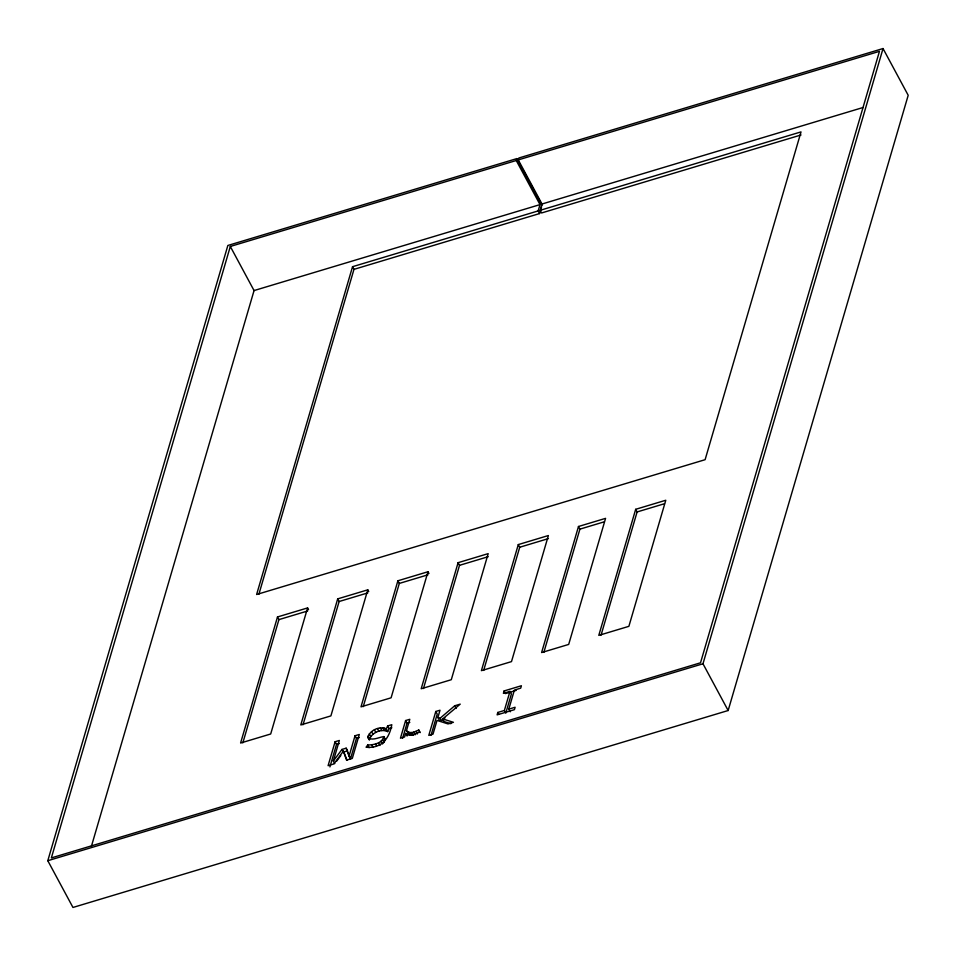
<?xml version="1.0" encoding="UTF-8"?>
<svg xmlns="http://www.w3.org/2000/svg" width="956" height="956" viewBox="0 0 956 956"><rect width="100%" height="100%" fill="white"/><g stroke="black" fill="none" stroke-linecap="round" stroke-linejoin="round"><path stroke-width="1.43" d="M369.207 739.789L367.952 737.136C369.793 730.205 379.831 725.7 386.284 728.95L387.706 731.603L389.056 728.603L391.841 727.755M387.706 731.603C381.253 728.353 371.215 732.846 369.375 739.777L367.952 737.136M801.032 134.975L541.586 212.961L540.164 210.308L542.016 204.01L518.26 159.903L518.821 158.015L883.033 48.541L908.2 95.289L728.149 710.523L72.967 907.459L47.8 860.711L227.851 245.477L516.814 158.612L541.98 205.361M516.814 158.612L516.252 160.512L230.312 246.457L51.361 857.914L700.521 662.795L879.46 51.337L518.26 159.903M91.453 846.168L254.057 290.564L230.312 246.457M516.252 160.512L540.009 204.608L538.156 210.918L352.537 266.7L256.614 594.501L705.11 459.693L801.032 131.892L540.164 210.308M258.873 594.285L353.971 269.353L352.537 266.7M277.491 616.967L240.589 743.039L270.691 733.993L307.593 607.92L277.491 616.967L278.913 619.619L242.86 742.824M337.695 598.874L300.793 724.947L330.895 715.901L367.785 589.828L337.695 598.874L339.117 601.515L303.052 724.732M334.767 763.629L333.345 760.988L339.356 740.458L335.09 741.748L328.087 765.684L333.835 763.952L343.395 751.129L347.076 760.199M329.916 766.915L336.512 744.389L335.09 741.748M397.887 580.782L360.998 706.854L391.1 697.808L427.989 571.736L397.887 580.782L399.309 583.423L363.256 706.639M355.035 735.75L356.469 738.39L350.458 758.921L349.036 756.268L355.035 735.75L359.301 734.471L352.298 758.407L346.55 760.128L343.395 751.129M386.284 728.95L387.634 725.951L391.817 724.696C389.271 738.522 381.54 748.715 366.052 747.257L367.713 745.023C373.784 744.927 382.077 743.445 383.858 736.586C378.911 737.243 372.96 740.757 368.263 738.02M380.918 741.354L382.34 743.995L384.025 742.203L385.28 739.227L383.858 736.586M353.971 269.353L539.578 213.558L541.586 206.735M405.607 720.549L400.445 738.223L404.627 736.968L405.667 733.383C409.515 737.518 415.609 733.897 419.696 731.997L418.74 729.966C415.167 731.926 409.813 734.339 406.455 730.719L409.801 719.294L405.607 720.549L407.041 723.19L402.655 738.152M458.091 562.69L421.19 688.762L451.292 679.716L488.193 553.632L458.091 562.69L459.513 565.331L423.46 688.535M435.793 711.479L428.79 735.403L433.008 734.148L437.023 720.418L448.041 723.919L453.419 722.294L442.7 718.924L460.23 704.13L454.698 705.791L440.19 718.171L437.872 717.502L440.011 710.212L435.793 711.479L437.227 714.12L431.036 735.236M518.295 544.585L481.394 670.658L511.496 661.612L548.385 535.539L518.295 544.585L519.717 547.238L483.652 670.443M508.807 709.149L514.388 690.065L520.709 688.165L521.414 685.739L504.111 690.937L503.394 693.363L509.966 691.391L504.374 710.475L497.813 712.447L497.108 714.873L514.412 709.675L515.117 707.249L508.807 709.149L510.229 711.79M578.488 526.493L541.598 652.566L568.689 644.428L605.578 518.355L578.488 526.493L579.91 529.134L543.856 652.351M635.68 509.309L598.791 635.382L628.881 626.335L665.782 500.251L635.68 509.309L637.102 511.95L601.049 635.154M728.149 710.523L702.983 663.775L883.033 48.541M333.345 760.988L341.973 749.432L346.156 748.178L347.578 750.83L343.395 752.085L341.973 749.432M336.5 761.323L340.814 755.551M437.872 717.502L439.306 720.143L441.612 720.812L444.97 717.956M254.057 290.564L540.009 204.608M542.016 204.01L863.232 107.454M278.913 619.619L307.641 610.98M339.117 601.515L367.845 592.887M399.309 583.423L428.049 574.783M459.513 565.331L488.241 556.691M519.717 547.238L548.445 538.598M579.91 529.134L604.156 521.856M637.102 511.95L664.468 503.728M336.512 744.389L339.356 743.541M356.469 738.39L359.313 737.542M407.041 723.19L409.825 722.354M516.18 690.387L505.533 693.59L504.111 690.937M47.8 860.711L702.983 663.775M406.455 730.719L408.965 734.316L413.339 735.212L411.916 732.559M450.826 723.68L444.134 721.577L442.7 718.924M538.156 210.918L539.578 213.558M509.966 691.391L511.388 694.044L505.796 713.128L504.374 710.475M427.989 571.736L428.945 573.492M497.813 712.447L498.769 714.216M454.698 705.791L456.12 708.444M440.19 718.171L441.612 720.812M367.785 589.828L368.741 591.585M418.74 729.966L420.162 732.619M415.98 731.316L417.402 733.969M413.709 732.177L415.131 734.817M410.255 732.607L411.689 735.248M408.786 732.308L410.208 734.949M407.543 731.675L408.965 734.316M405.667 733.383L407.101 736.036M387.634 725.951L389.056 728.603M384.754 728.102L386.176 730.743M382.77 727.755L384.192 730.396M380.345 727.91L381.767 730.563M383.607 737.435L385.029 740.075M377.477 728.592L378.899 731.232M382.603 739.55L384.025 742.203M374.429 729.822L375.851 732.463M307.593 607.92L308.537 609.689M378.564 742.836L379.986 745.489M371.549 731.651L372.971 734.292M375.529 744.007L376.473 745.776M369.279 733.79L370.713 736.431M368.096 735.965L369.53 738.618M371.609 744.796L373.043 747.437M367.713 745.023L369.135 747.676M348.056 752.181L350.458 758.921M346.156 748.178L349.036 756.268"/></g></svg>
